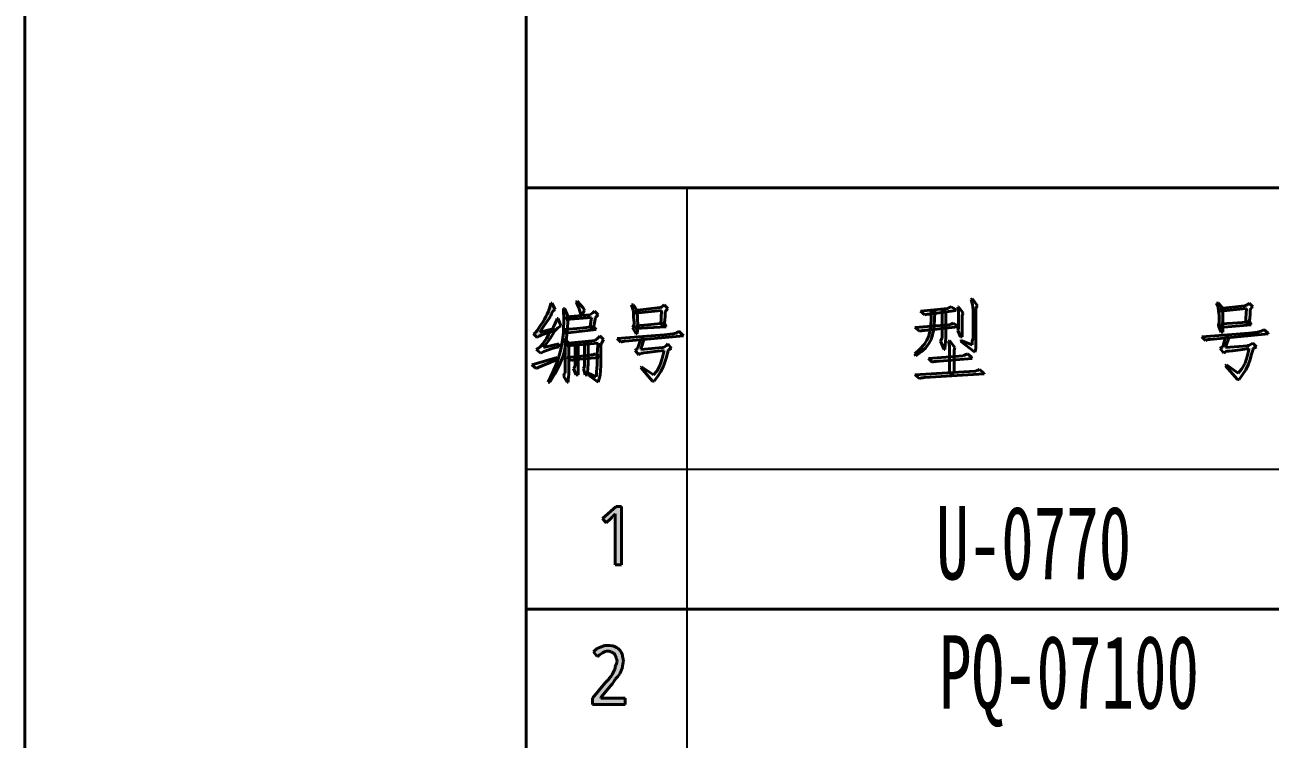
# Model space of a CAD drawing. Extents: x 457 to 4918, y -67 to 391.
# Drawn here: x 3449.9 to 3511.9, y -0.7 to 34.9 of the extents above; entities that cross this region are included whole.
import ezdxf

# ---------------------------------------------------------------- set-up
doc = ezdxf.new("R2010")
doc.units = 0
doc.header["$LTSCALE"] = 40
doc.header["$MEASUREMENT"] = 0
doc.layers.get('0').update_dxf_attribs({"linetype": 'CONTINUOUS'})
doc.layers.add('at_Entity', color=7, linetype='CONTINUOUS')
doc.layers.add('at_Solid', color=7, linetype='CONTINUOUS')
doc.styles.add('样式 1', font='', dxfattribs={"width": 0.65, "height": 3.5})
doc.styles.get('样式 1').set_extended_font_data('SimSun')

msp = doc.modelspace()

# ---------------------------------------------------------------- hatches: boundary and pattern name
at = {"layer": 'at_Solid'}
for points in [[(3476.3, 19.756), (3476.3, 19.666), (3475.969, 19.546), (3475.677, 19.436), (3475.534, 19.37), (3475.441, 19.304), (3475.261, 19.485), (3475.355, 19.562), (3475.453, 19.67), (3475.531, 19.787), (3475.622, 19.937), (3475.716, 20.073), (3475.809, 20.225), (3475.873, 20.348), (3475.939, 20.479), (3475.999, 20.615), (3476.053, 20.768), (3476.087, 20.891), (3476.119, 21.022), (3476.165, 21.022), (3476.345, 20.705), (3476.278, 20.662), (3476.207, 20.593), (3476.159, 20.507), (3476.119, 20.389), (3476.035, 20.262), (3475.905, 20.068), (3475.76, 19.85), (3475.577, 19.575)], [(3480.414, 19.485), (3480.368, 19.485), (3480.188, 19.801), (3480.221, 19.861), (3480.254, 19.916), (3480.271, 19.949), (3480.278, 19.982), (3480.277, 20.006), (3480.272, 20.076), (3480.259, 20.174), (3480.233, 20.299), (3480.233, 20.424), (3480.233, 20.54), (3480.233, 20.595), (3480.233, 20.615), (3480.225, 20.658), (3480.204, 20.728), (3480.175, 20.814), (3480.142, 20.931), (3480.233, 20.931), (3480.414, 20.66), (3480.439, 20.28), (3480.451, 19.906), (3480.44, 19.676)], [(3509.569, 19.575), (3509.478, 19.575), (3509.343, 19.892), (3509.35, 19.952), (3509.366, 20.007), (3509.381, 20.04), (3509.388, 20.073), (3509.388, 20.097), (3509.388, 20.166), (3509.388, 20.265), (3509.388, 20.389), (3509.362, 20.515), (3509.345, 20.631), (3509.343, 20.685), (3509.343, 20.705), (3509.341, 20.749), (3509.331, 20.818), (3509.304, 20.904), (3509.252, 21.022), (3509.343, 21.022), (3509.569, 20.751), (3509.569, 20.37), (3509.569, 19.997), (3509.569, 19.766)], [(3495.918, 19.937), (3495.978, 19.945), (3496.038, 19.966), (3496.085, 19.995), (3496.144, 20.027), (3496.37, 19.892), (3496.37, 19.847), (3494.742, 19.666), (3494.7, 19.665), (3494.635, 19.66), (3494.563, 19.647), (3494.471, 19.621), (3494.245, 19.801)], [(3479.645, 8.004), (3479.329, 8.004), (3479.329, 9.812), (3479.329, 9.853), (3479.329, 9.907), (3479.329, 9.953), (3479.329, 9.993), (3479.329, 10.053), (3479.329, 10.108), (3479.329, 10.141), (3479.329, 10.173), (3479.329, 10.234), (3479.329, 10.294), (3479.329, 10.341), (3479.329, 10.399), (3479.329, 10.433), (3479.329, 10.472), (3479.329, 10.502), (3479.329, 10.535), (3479.322, 10.528), (3479.305, 10.512), (3479.29, 10.497), (3479.283, 10.49), (3479.276, 10.464), (3479.26, 10.447), (3479.245, 10.445), (3479.238, 10.445), (3479.231, 10.419), (3479.215, 10.402), (3479.2, 10.4), (3479.193, 10.399), (3479.185, 10.373), (3479.164, 10.351), (3479.135, 10.335), (3479.103, 10.309), (3478.877, 10.083), (3478.696, 10.309), (3479.374, 10.897), (3479.645, 10.897)], [(3479.826, 1.043), (3478.199, 1.043), (3478.199, 1.359), (3478.831, 2.128), (3478.899, 2.195), (3478.97, 2.272), (3479.018, 2.333), (3479.057, 2.399), (3479.118, 2.467), (3479.172, 2.543), (3479.205, 2.604), (3479.238, 2.67), (3479.271, 2.738), (3479.305, 2.814), (3479.322, 2.876), (3479.329, 2.941), (3479.362, 3.009), (3479.395, 3.085), (3479.412, 3.147), (3479.419, 3.212), (3479.412, 3.272), (3479.396, 3.327), (3479.381, 3.36), (3479.374, 3.393), (3479.347, 3.453), (3479.325, 3.508), (3479.31, 3.541), (3479.283, 3.574), (3479.25, 3.601), (3479.211, 3.623), (3479.181, 3.638), (3479.148, 3.664), (3479.113, 3.672), (3479.07, 3.688), (3479.026, 3.703), (3478.967, 3.71), (3478.899, 3.702), (3478.823, 3.68), (3478.761, 3.652), (3478.696, 3.619), (3478.628, 3.578), (3478.552, 3.524), (3478.49, 3.478), (3478.425, 3.438), (3478.244, 3.664), (3478.278, 3.698), (3478.316, 3.736), (3478.347, 3.767), (3478.379, 3.8), (3478.439, 3.833), (3478.494, 3.866), (3478.527, 3.884), (3478.56, 3.89), (3478.621, 3.917), (3478.681, 3.939), (3478.727, 3.955), (3478.786, 3.981), (3478.827, 3.981), (3478.882, 3.981), (3478.928, 3.981), (3478.967, 3.981), (3479.061, 3.98), (3479.154, 3.975), (3479.218, 3.962), (3479.283, 3.936), (3479.351, 3.902), (3479.422, 3.864), (3479.47, 3.833), (3479.51, 3.8), (3479.57, 3.732), (3479.624, 3.656), (3479.657, 3.594), (3479.69, 3.529), (3479.697, 3.46), (3479.714, 3.379), (3479.729, 3.304), (3479.736, 3.212), (3479.728, 3.138), (3479.712, 3.045), (3479.697, 2.968), (3479.69, 2.896), (3479.656, 2.821), (3479.618, 2.728), (3479.587, 2.652), (3479.555, 2.58), (3479.513, 2.512), (3479.453, 2.436), (3479.394, 2.374), (3479.329, 2.308), (3479.287, 2.234), (3479.227, 2.141), (3479.168, 2.064), (3479.103, 1.992), (3478.605, 1.404), (3478.605, 1.359), (3479.826, 1.359)]]:
    msp.add_hatch(color=0, dxfattribs=at).paths.add_polyline_path(points)

# ---------------------------------------------------------------- linework, layer by layer
at = {"layer": 'at_Entity', "color": 7, "lineweight": 40}
for p, q in [((3449.948, 229.763), (3449.948, -67.166)), ((3474.899, 224.791), (3474.899, -62.194))]:
    msp.add_line(p, q, dxfattribs=at)
at = {"layer": 'at_Entity', "color": 0, "lineweight": 40}
for p, q in [((3654.937, 26.762), (3474.899, 26.762)), ((3477.385, 21.067), (3477.43, 21.112)), ((3477.43, 21.112), (3477.601, 20.934)), ((3497.048, 21.203), (3497.093, 21.248)), ((3497.08, 21.072), (3497.048, 21.203)), ((3497.109, 20.951), (3497.08, 21.072)), ((3497.093, 21.248), (3497.364, 20.886)), ((3475.873, 20.348), (3475.939, 20.479)), ((3475.939, 20.479), (3475.999, 20.615)), ((3475.999, 20.615), (3476.053, 20.768)), ((3476.053, 20.768), (3476.087, 20.891)), ((3476.087, 20.891), (3476.119, 21.022)), ((3476.119, 21.022), (3476.165, 21.022)), ((3476.159, 20.507), (3476.119, 20.389)), ((3476.207, 20.593), (3476.159, 20.507)), ((3476.165, 21.022), (3476.345, 20.705)), ((3476.278, 20.662), (3476.207, 20.593)), ((3476.345, 20.705), (3476.278, 20.662)), ((3476.759, 20.547), (3476.752, 20.751)), ((3476.752, 20.751), (3476.797, 20.751)), ((3476.772, 20.343), (3476.759, 20.547)), ((3476.797, 20.751), (3476.978, 20.344)), ((3477.451, 20.929), (3477.385, 21.067)), ((3477.51, 20.791), (3477.451, 20.929)), ((3477.569, 20.622), (3477.51, 20.791)), ((3477.611, 20.479), (3477.569, 20.622)), ((3477.601, 20.934), (3477.734, 20.779)), ((3477.701, 20.479), (3477.611, 20.479)), ((3477.734, 20.545), (3477.701, 20.479)), ((3477.734, 20.779), (3477.778, 20.707)), ((3477.763, 20.602), (3477.734, 20.545)), ((3477.784, 20.645), (3477.763, 20.602)), ((3477.778, 20.707), (3477.792, 20.66)), ((3477.792, 20.66), (3477.784, 20.645)), ((3478.063, 20.434), (3478.105, 20.469)), ((3478.105, 20.469), (3478.164, 20.512)), ((3478.164, 20.512), (3478.224, 20.556)), ((3478.224, 20.556), (3478.289, 20.615)), ((3478.289, 20.615), (3478.47, 20.434)), ((3480.175, 20.814), (3480.142, 20.931)), ((3480.142, 20.931), (3480.233, 20.931)), ((3480.204, 20.728), (3480.175, 20.814)), ((3480.225, 20.658), (3480.204, 20.728)), ((3480.233, 20.615), (3480.225, 20.658)), ((3480.233, 20.931), (3480.414, 20.66)), ((3480.233, 20.595), (3480.233, 20.615)), ((3480.233, 20.54), (3480.233, 20.595)), ((3480.233, 20.424), (3480.233, 20.54)), ((3480.323, 20.66), (3481.544, 20.796)), ((3481.634, 20.66), (3480.323, 20.525)), ((3480.323, 20.525), (3480.323, 20.66)), ((3480.414, 20.66), (3480.439, 20.28)), ((3481.544, 20.796), (3481.585, 20.804)), ((3481.585, 20.804), (3481.645, 20.831)), ((3481.589, 19.937), (3481.634, 20.66)), ((3481.645, 20.831), (3481.704, 20.873)), ((3481.704, 20.873), (3481.77, 20.931)), ((3481.77, 20.931), (3481.95, 20.751)), ((3481.814, 20.503), (3481.809, 20.364)), ((3481.815, 20.57), (3481.814, 20.503)), ((3481.822, 20.603), (3481.815, 20.57)), ((3481.841, 20.636), (3481.822, 20.603)), ((3481.891, 20.691), (3481.841, 20.636)), ((3481.95, 20.751), (3481.891, 20.691)), ((3494.516, 20.615), (3495.872, 20.751)), ((3494.742, 20.434), (3494.516, 20.615)), ((3494.808, 20.46), (3494.742, 20.434)), ((3494.867, 20.474), (3494.808, 20.46)), ((3494.927, 20.479), (3494.867, 20.474)), ((3494.968, 20.479), (3494.927, 20.479)), ((3496.279, 20.66), (3494.968, 20.479)), ((3495.052, 20.235), (3495.059, 20.615)), ((3495.059, 20.615), (3495.24, 20.615)), ((3495.24, 20.615), (3495.224, 20.167)), ((3495.601, 20.124), (3495.601, 20.66)), ((3495.601, 20.66), (3495.782, 20.66)), ((3495.782, 20.66), (3495.782, 19.304)), ((3495.872, 20.751), (3495.907, 20.777)), ((3495.907, 20.777), (3495.95, 20.799)), ((3495.95, 20.799), (3495.994, 20.815)), ((3495.994, 20.815), (3496.053, 20.841)), ((3496.053, 20.841), (3496.279, 20.705)), ((3496.279, 20.705), (3496.279, 20.66)), ((3496.396, 20.749), (3496.37, 20.841)), ((3496.37, 20.841), (3496.415, 20.841)), ((3496.409, 20.677), (3496.396, 20.749)), ((3496.414, 20.612), (3496.409, 20.677)), ((3496.415, 20.57), (3496.414, 20.612)), ((3496.415, 20.841), (3496.641, 20.525)), ((3496.415, 20.504), (3496.415, 20.57)), ((3496.415, 20.436), (3496.415, 20.504)), ((3496.617, 20.453), (3496.602, 20.422)), ((3496.634, 20.491), (3496.617, 20.453)), ((3496.641, 20.525), (3496.634, 20.491)), ((3497.13, 20.815), (3497.109, 20.951)), ((3497.138, 20.705), (3497.13, 20.815)), ((3497.138, 19.259), (3497.138, 20.705)), ((3497.28, 20.745), (3497.274, 20.705)), ((3497.274, 20.705), (3497.274, 20.571)), ((3497.274, 20.571), (3497.274, 20.225)), ((3497.298, 20.791), (3497.28, 20.745)), ((3497.331, 20.845), (3497.298, 20.791)), ((3497.364, 20.886), (3497.331, 20.845)), ((3509.304, 20.904), (3509.252, 21.022)), ((3509.252, 21.022), (3509.343, 21.022)), ((3509.331, 20.818), (3509.304, 20.904)), ((3509.341, 20.749), (3509.331, 20.818)), ((3509.343, 20.705), (3509.341, 20.749)), ((3509.343, 21.022), (3509.569, 20.751)), ((3509.343, 20.685), (3509.343, 20.705)), ((3509.345, 20.631), (3509.343, 20.685)), ((3509.362, 20.515), (3509.345, 20.631)), ((3509.388, 20.389), (3509.362, 20.515)), ((3509.433, 20.751), (3510.653, 20.886)), ((3510.744, 20.751), (3509.433, 20.615)), ((3509.433, 20.615), (3509.433, 20.751)), ((3509.569, 20.751), (3509.569, 20.37)), ((3510.653, 20.886), (3510.695, 20.895)), ((3510.695, 20.895), (3510.755, 20.921)), ((3510.699, 20.027), (3510.744, 20.751)), ((3510.755, 20.921), (3510.814, 20.963)), ((3510.814, 20.963), (3510.879, 21.022)), ((3510.879, 21.022), (3511.06, 20.841)), ((3510.919, 20.454), (3510.905, 20.269)), ((3510.924, 20.593), (3510.919, 20.454)), ((3510.925, 20.66), (3510.924, 20.593)), ((3510.931, 20.693), (3510.925, 20.66)), ((3510.951, 20.726), (3510.931, 20.693)), ((3511.001, 20.781), (3510.951, 20.726)), ((3511.06, 20.841), (3511.001, 20.781)), ((3475.531, 19.787), (3475.622, 19.937)), ((3475.76, 19.85), (3475.577, 19.575)), ((3475.622, 19.937), (3475.716, 20.073)), ((3475.716, 20.073), (3475.809, 20.225)), ((3475.905, 20.068), (3475.76, 19.85)), ((3475.809, 20.225), (3475.873, 20.348)), ((3476.035, 20.262), (3475.905, 20.068)), ((3476.119, 20.389), (3476.035, 20.262)), ((3476.165, 19.711), (3476.258, 19.847)), ((3476.258, 19.847), (3476.346, 19.999)), ((3476.346, 19.999), (3476.396, 20.122)), ((3476.396, 20.122), (3476.436, 20.253)), ((3476.436, 20.253), (3476.481, 20.253)), ((3476.548, 19.849), (3476.467, 19.785)), ((3476.481, 20.253), (3476.617, 19.892)), ((3476.617, 19.892), (3476.548, 19.849)), ((3476.752, 19.801), (3476.771, 20.064)), ((3476.771, 20.064), (3476.772, 20.343)), ((3476.888, 20.344), (3478.063, 20.434)), ((3476.888, 20.208), (3476.888, 20.344)), ((3478.153, 20.299), (3476.888, 20.208)), ((3476.978, 20.344), (3476.944, 19.808)), ((3477.902, 19.801), (3478.124, 19.833)), ((3478.063, 19.756), (3478.153, 20.299)), ((3478.124, 19.833), (3478.244, 19.847)), ((3478.277, 19.965), (3478.244, 19.756)), ((3478.244, 19.847), (3478.379, 19.711)), ((3478.305, 20.122), (3478.277, 19.965)), ((3478.326, 20.239), (3478.305, 20.122)), ((3478.334, 20.299), (3478.326, 20.239)), ((3478.341, 20.305), (3478.334, 20.299)), ((3478.361, 20.325), (3478.341, 20.305)), ((3478.411, 20.375), (3478.361, 20.325)), ((3478.47, 20.434), (3478.411, 20.375)), ((3480.188, 19.801), (3480.221, 19.861)), ((3480.221, 19.861), (3480.254, 19.916)), ((3480.233, 20.299), (3480.233, 20.424)), ((3480.259, 20.174), (3480.233, 20.299)), ((3480.254, 19.916), (3480.271, 19.949)), ((3480.272, 20.076), (3480.259, 20.174)), ((3480.271, 19.949), (3480.278, 19.982)), ((3480.277, 20.006), (3480.272, 20.076)), ((3480.278, 19.982), (3480.277, 20.006)), ((3480.323, 19.756), (3480.368, 19.892)), ((3481.86, 19.847), (3480.323, 19.756)), ((3480.368, 19.892), (3480.937, 19.945)), ((3480.439, 20.28), (3480.451, 19.906)), ((3480.451, 19.906), (3480.44, 19.676)), ((3480.937, 19.945), (3481.428, 19.983)), ((3481.428, 19.983), (3481.65, 20.001)), ((3481.77, 19.937), (3481.589, 19.937)), ((3481.65, 20.001), (3481.77, 20.027)), ((3481.796, 20.179), (3481.77, 19.937)), ((3481.77, 20.027), (3481.86, 19.847)), ((3481.809, 20.364), (3481.796, 20.179)), ((3494.245, 19.801), (3495.918, 19.937)), ((3496.37, 19.847), (3494.742, 19.666)), ((3494.983, 19.585), (3495.032, 19.91)), ((3495.032, 19.91), (3495.052, 20.235)), ((3495.224, 20.167), (3495.181, 19.723)), ((3495.601, 19.73), (3495.601, 20.124)), ((3495.918, 19.937), (3495.978, 19.945)), ((3495.978, 19.945), (3496.038, 19.966)), ((3496.038, 19.966), (3496.085, 19.995)), ((3496.085, 19.995), (3496.144, 20.027)), ((3496.144, 20.027), (3496.37, 19.892)), ((3496.37, 19.892), (3496.37, 19.847)), ((3496.415, 20.309), (3496.415, 20.436)), ((3496.415, 20.163), (3496.415, 20.309)), ((3496.415, 20.045), (3496.415, 20.163)), ((3496.415, 19.959), (3496.415, 20.045)), ((3496.415, 19.89), (3496.415, 19.959)), ((3496.415, 19.847), (3496.415, 19.89)), ((3496.415, 19.814), (3496.415, 19.847)), ((3496.602, 20.422), (3496.596, 20.389)), ((3496.596, 20.389), (3496.596, 20.322)), ((3496.596, 20.322), (3496.596, 20.183)), ((3496.596, 20.183), (3496.596, 19.998)), ((3496.596, 19.998), (3496.596, 19.756)), ((3497.274, 20.225), (3497.274, 19.719)), ((3509.343, 19.892), (3509.35, 19.952)), ((3509.478, 19.575), (3509.343, 19.892)), ((3509.35, 19.952), (3509.366, 20.007)), ((3509.366, 20.007), (3509.381, 20.04)), ((3509.381, 20.04), (3509.388, 20.073)), ((3509.388, 20.265), (3509.388, 20.389)), ((3509.388, 20.166), (3509.388, 20.265)), ((3509.388, 20.097), (3509.388, 20.166)), ((3509.388, 20.073), (3509.388, 20.097)), ((3509.433, 19.801), (3509.478, 19.982)), ((3510.97, 19.937), (3509.433, 19.801)), ((3509.478, 19.982), (3510.047, 20.016)), ((3509.569, 20.37), (3509.569, 19.997)), ((3509.569, 19.997), (3509.569, 19.766)), ((3510.047, 20.016), (3510.538, 20.054)), ((3510.538, 20.054), (3510.76, 20.085)), ((3510.879, 20.027), (3510.699, 20.027)), ((3510.76, 20.085), (3510.879, 20.118)), ((3510.905, 20.269), (3510.879, 20.027)), ((3510.879, 20.118), (3510.97, 19.937)), ((3475.261, 19.485), (3475.355, 19.562)), ((3475.441, 19.304), (3475.261, 19.485)), ((3475.355, 19.562), (3475.453, 19.67)), ((3475.534, 19.37), (3475.441, 19.304)), ((3475.453, 19.67), (3475.531, 19.787)), ((3475.677, 19.436), (3475.534, 19.37)), ((3475.577, 19.575), (3476.3, 19.756)), ((3475.969, 19.546), (3475.677, 19.436)), ((3475.803, 19.123), (3475.904, 19.266)), ((3475.904, 19.266), (3476.013, 19.435)), ((3476.086, 19.263), (3475.941, 19.056)), ((3476.3, 19.666), (3475.969, 19.546)), ((3476.013, 19.435), (3476.092, 19.573)), ((3476.215, 19.468), (3476.086, 19.263)), ((3476.092, 19.573), (3476.165, 19.711)), ((3476.3, 19.621), (3476.215, 19.468)), ((3476.3, 19.756), (3476.3, 19.666)), ((3476.392, 19.712), (3476.3, 19.621)), ((3476.467, 19.785), (3476.392, 19.712)), ((3476.676, 18.988), (3476.726, 19.293)), ((3476.726, 19.293), (3476.745, 19.539)), ((3476.745, 19.539), (3476.752, 19.801)), ((3476.797, 19.169), (3476.797, 19.259)), ((3476.797, 19.259), (3477.023, 19.033)), ((3476.843, 19.711), (3477.411, 19.751)), ((3478.379, 19.711), (3476.843, 19.53)), ((3476.843, 19.53), (3476.843, 19.711)), ((3476.9, 19.282), (3476.856, 18.942)), ((3476.944, 19.808), (3476.9, 19.282)), ((3477.411, 19.751), (3477.902, 19.801)), ((3478.244, 19.756), (3478.063, 19.756)), ((3478.376, 19.204), (3478.436, 19.252)), ((3478.436, 19.252), (3478.495, 19.31)), ((3478.495, 19.31), (3478.56, 19.395)), ((3478.56, 19.395), (3478.741, 19.214)), ((3478.741, 19.214), (3478.708, 19.147)), ((3479.419, 19.259), (3480.692, 19.352)), ((3479.6, 19.078), (3479.419, 19.259)), ((3482.719, 19.395), (3479.826, 19.123)), ((3480.368, 19.485), (3480.188, 19.801)), ((3480.414, 19.485), (3480.368, 19.485)), ((3480.44, 19.676), (3480.414, 19.485)), ((3480.536, 19.05), (3480.594, 19.259)), ((3480.594, 19.259), (3480.775, 19.259)), ((3480.775, 19.259), (3480.594, 18.717)), ((3480.692, 19.352), (3481.759, 19.44)), ((3481.759, 19.44), (3482.189, 19.491)), ((3482.189, 19.491), (3482.357, 19.53)), ((3482.357, 19.53), (3482.366, 19.532)), ((3482.366, 19.532), (3482.392, 19.542)), ((3482.392, 19.542), (3482.434, 19.569)), ((3482.434, 19.569), (3482.493, 19.621)), ((3482.493, 19.621), (3482.674, 19.44)), ((3482.674, 19.44), (3482.719, 19.395)), ((3494.471, 19.621), (3494.245, 19.801)), ((3494.563, 19.647), (3494.471, 19.621)), ((3494.635, 19.66), (3494.563, 19.647)), ((3494.7, 19.665), (3494.635, 19.66)), ((3494.742, 19.666), (3494.7, 19.665)), ((3494.837, 19.172), (3494.923, 19.349)), ((3494.923, 19.349), (3494.983, 19.585)), ((3495.059, 19.214), (3494.939, 19.01)), ((3495.124, 19.444), (3495.059, 19.214)), ((3495.181, 19.723), (3495.124, 19.444)), ((3495.544, 19.19), (3495.577, 19.262)), ((3495.577, 19.262), (3495.595, 19.31)), ((3495.595, 19.31), (3495.601, 19.349)), ((3495.601, 19.459), (3495.601, 19.73)), ((3495.601, 19.349), (3495.601, 19.459)), ((3495.782, 19.304), (3495.737, 18.717)), ((3496.37, 19.666), (3496.396, 19.726)), ((3496.505, 19.349), (3496.37, 19.666)), ((3496.396, 19.726), (3496.413, 19.781)), ((3496.413, 19.781), (3496.415, 19.814)), ((3496.596, 19.349), (3496.505, 19.349)), ((3496.596, 19.756), (3496.596, 19.349)), ((3497.112, 19.187), (3497.138, 19.259)), ((3497.274, 19.719), (3497.274, 19.033)), ((3508.529, 19.349), (3509.802, 19.443)), ((3508.71, 19.169), (3508.529, 19.349)), ((3508.894, 19.213), (3508.834, 19.208)), ((3508.936, 19.214), (3508.894, 19.213)), ((3511.829, 19.485), (3508.936, 19.214)), ((3509.569, 19.575), (3509.478, 19.575)), ((3509.569, 19.766), (3509.569, 19.575)), ((3509.645, 19.14), (3509.704, 19.349)), ((3509.704, 19.349), (3509.885, 19.349)), ((3509.885, 19.349), (3509.704, 18.807)), ((3509.802, 19.443), (3510.869, 19.531)), ((3510.869, 19.531), (3511.299, 19.581)), ((3511.299, 19.581), (3511.467, 19.621)), ((3511.467, 19.621), (3511.476, 19.622)), ((3511.476, 19.622), (3511.502, 19.632)), ((3511.502, 19.632), (3511.544, 19.659)), ((3511.544, 19.659), (3511.603, 19.711)), ((3511.603, 19.711), (3511.829, 19.53)), ((3511.829, 19.53), (3511.829, 19.485)), ((3475.396, 18.717), (3475.498, 18.767)), ((3475.622, 18.536), (3475.396, 18.717)), ((3475.498, 18.767), (3475.612, 18.859)), ((3475.612, 18.859), (3475.705, 18.973)), ((3475.774, 18.608), (3475.622, 18.536)), ((3475.705, 18.973), (3475.803, 19.123)), ((3475.941, 19.056), (3475.758, 18.807)), ((3475.758, 18.807), (3476.526, 18.988)), ((3475.953, 18.685), (3475.774, 18.608)), ((3476.239, 18.777), (3475.953, 18.685)), ((3476.526, 18.852), (3476.239, 18.777)), ((3476.526, 18.988), (3476.526, 18.852)), ((3476.537, 18.408), (3476.617, 18.717)), ((3476.617, 18.717), (3476.676, 18.988)), ((3476.797, 18.626), (3476.697, 18.297)), ((3476.804, 19.129), (3476.797, 19.169)), ((3476.856, 18.942), (3476.797, 18.626)), ((3476.819, 19.081), (3476.804, 19.129)), ((3476.836, 19.01), (3476.819, 19.081)), ((3476.843, 18.943), (3476.836, 19.01)), ((3476.843, 18.831), (3476.843, 18.943)), ((3476.843, 18.694), (3476.843, 18.831)), ((3476.843, 18.447), (3476.843, 18.694)), ((3478.47, 19.033), (3476.933, 18.897)), ((3476.933, 18.897), (3476.978, 19.033)), ((3476.978, 19.033), (3478.334, 19.169)), ((3477.023, 19.033), (3477.023, 17.587)), ((3477.34, 18.544), (3477.34, 18.988)), ((3477.34, 18.988), (3477.475, 18.988)), ((3477.475, 18.988), (3477.475, 17.903)), ((3477.792, 18.582), (3477.792, 19.078)), ((3477.792, 19.078), (3477.973, 19.078)), ((3477.973, 19.078), (3477.973, 17.948)), ((3478.334, 19.169), (3478.376, 19.204)), ((3478.43, 18.47), (3478.444, 18.725)), ((3478.444, 18.725), (3478.47, 19.033)), ((3478.606, 18.815), (3478.605, 18.671)), ((3478.605, 18.671), (3478.605, 18.52)), ((3478.608, 18.915), (3478.606, 18.815)), ((3478.625, 18.989), (3478.608, 18.915)), ((3478.651, 19.033), (3478.625, 18.989)), ((3478.657, 19.046), (3478.651, 19.033)), ((3478.675, 19.081), (3478.657, 19.046)), ((3478.708, 19.147), (3478.675, 19.081)), ((3479.665, 19.104), (3479.6, 19.078)), ((3479.725, 19.118), (3479.665, 19.104)), ((3479.784, 19.123), (3479.725, 19.118)), ((3479.826, 19.123), (3479.784, 19.123)), ((3480.323, 18.671), (3480.356, 18.698)), ((3480.504, 18.445), (3480.323, 18.671)), ((3480.356, 18.698), (3480.389, 18.72)), ((3480.389, 18.72), (3480.407, 18.736)), ((3480.407, 18.736), (3480.414, 18.762)), ((3480.414, 18.762), (3480.448, 18.795)), ((3480.448, 18.795), (3480.491, 18.896)), ((3480.491, 18.896), (3480.536, 19.05)), ((3480.594, 18.717), (3481.679, 18.807)), ((3481.301, 18.612), (3480.914, 18.562)), ((3481.77, 18.671), (3481.301, 18.612)), ((3481.671, 18.272), (3481.77, 18.671)), ((3481.679, 18.807), (3481.722, 18.816)), ((3481.722, 18.816), (3481.786, 18.848)), ((3481.786, 18.848), (3481.859, 18.903)), ((3481.859, 18.903), (3481.95, 18.988)), ((3481.95, 18.626), (3481.942, 18.574)), ((3481.95, 18.988), (3482.131, 18.762)), ((3481.957, 18.659), (3481.95, 18.626)), ((3481.979, 18.69), (3481.957, 18.659)), ((3482.046, 18.728), (3481.979, 18.69)), ((3482.131, 18.762), (3482.046, 18.728)), ((3494.245, 18.491), (3494.491, 18.726)), ((3494.558, 18.597), (3494.29, 18.4)), ((3494.491, 18.726), (3494.717, 18.983)), ((3494.761, 18.782), (3494.558, 18.597)), ((3494.717, 18.983), (3494.837, 19.172)), ((3494.939, 19.01), (3494.761, 18.782)), ((3495.511, 19.123), (3495.544, 19.19)), ((3495.692, 18.717), (3495.511, 19.123)), ((3495.737, 18.717), (3495.692, 18.717)), ((3495.918, 19.123), (3495.963, 19.169)), ((3495.944, 18.973), (3495.918, 19.123)), ((3495.957, 18.856), (3495.944, 18.973)), ((3495.962, 18.748), (3495.957, 18.856)), ((3495.963, 18.671), (3495.962, 18.748)), ((3495.963, 19.169), (3496.234, 18.807)), ((3495.963, 17.541), (3495.963, 18.671)), ((3496.191, 18.669), (3496.189, 18.62)), ((3496.189, 18.62), (3496.189, 18.581)), ((3496.208, 18.74), (3496.191, 18.669)), ((3496.234, 18.807), (3496.208, 18.74)), ((3496.505, 19.123), (3496.551, 19.169)), ((3497.229, 18.581), (3496.505, 19.123)), ((3496.551, 19.169), (3497.093, 18.943)), ((3497.093, 18.943), (3497.094, 19.017)), ((3497.094, 19.017), (3497.099, 19.11)), ((3497.099, 19.11), (3497.112, 19.187)), ((3497.255, 18.679), (3497.229, 18.581)), ((3497.268, 18.774), (3497.255, 18.679)), ((3497.273, 18.905), (3497.268, 18.774)), ((3497.274, 19.033), (3497.273, 18.905)), ((3508.775, 19.195), (3508.71, 19.169)), ((3508.834, 19.208), (3508.775, 19.195)), ((3509.433, 18.762), (3509.467, 18.789)), ((3509.614, 18.536), (3509.433, 18.762)), ((3509.467, 18.789), (3509.505, 18.81)), ((3509.505, 18.81), (3509.536, 18.826)), ((3509.536, 18.826), (3509.569, 18.852)), ((3509.569, 18.852), (3509.577, 18.885)), ((3509.577, 18.885), (3509.604, 18.986)), ((3509.604, 18.986), (3509.645, 19.14)), ((3509.717, 18.615), (3509.673, 18.588)), ((3509.704, 18.807), (3510.789, 18.897)), ((3509.76, 18.625), (3509.717, 18.615)), ((3509.795, 18.626), (3509.76, 18.625)), ((3509.875, 18.633), (3509.795, 18.626)), ((3510.044, 18.653), (3509.875, 18.633)), ((3510.43, 18.702), (3510.044, 18.653)), ((3510.879, 18.762), (3510.43, 18.702)), ((3510.781, 18.363), (3510.879, 18.762)), ((3510.789, 18.897), (3510.831, 18.906)), ((3510.831, 18.906), (3510.896, 18.932)), ((3510.896, 18.932), (3510.969, 18.974)), ((3510.969, 18.974), (3511.06, 19.033)), ((3511.052, 18.683), (3511.025, 18.582)), ((3511.06, 18.717), (3511.052, 18.683)), ((3511.06, 19.033), (3511.241, 18.852)), ((3511.074, 18.749), (3511.06, 18.717)), ((3511.108, 18.78), (3511.074, 18.749)), ((3511.175, 18.818), (3511.108, 18.78)), ((3511.241, 18.852), (3511.175, 18.818)), ((3475.17, 17.948), (3476.436, 18.31)), ((3476.083, 18.066), (3475.719, 17.923)), ((3476.481, 18.219), (3476.083, 18.066)), ((3476.222, 17.591), (3476.432, 18.084)), ((3476.432, 18.084), (3476.537, 18.408)), ((3476.436, 18.31), (3476.481, 18.219)), ((3476.697, 18.297), (3476.525, 17.884)), ((3476.843, 18.174), (3476.843, 18.447)), ((3476.843, 17.932), (3476.843, 18.174)), ((3476.933, 18.31), (3477.461, 18.369)), ((3477.159, 18.174), (3476.933, 18.31)), ((3477.218, 18.181), (3477.159, 18.174)), ((3477.264, 18.196), (3477.218, 18.181)), ((3477.324, 18.212), (3477.264, 18.196)), ((3477.385, 18.219), (3477.324, 18.212)), ((3477.34, 18.22), (3477.34, 18.544)), ((3477.34, 17.996), (3477.34, 18.22)), ((3477.34, 17.903), (3477.34, 17.996)), ((3478.515, 18.31), (3477.385, 18.219)), ((3477.461, 18.369), (3477.897, 18.419)), ((3477.792, 18.231), (3477.792, 18.582)), ((3477.792, 17.998), (3477.792, 18.231)), ((3477.792, 17.903), (3477.792, 17.998)), ((3477.897, 18.419), (3478.073, 18.439)), ((3478.073, 18.439), (3478.153, 18.445)), ((3478.153, 18.445), (3478.169, 18.446)), ((3478.169, 18.446), (3478.212, 18.451)), ((3478.212, 18.451), (3478.269, 18.465)), ((3478.269, 18.465), (3478.334, 18.491)), ((3478.334, 18.491), (3478.515, 18.4)), ((3478.425, 18.188), (3478.43, 18.47)), ((3478.425, 17.948), (3478.425, 18.188)), ((3478.515, 18.4), (3478.515, 18.31)), ((3478.605, 18.52), (3478.605, 18.319)), ((3478.605, 18.319), (3478.605, 18.126)), ((3478.605, 18.126), (3478.605, 17.903)), ((3480.563, 18.497), (3480.504, 18.445)), ((3480.607, 18.524), (3480.563, 18.497)), ((3480.65, 18.534), (3480.607, 18.524)), ((3480.685, 18.536), (3480.65, 18.534)), ((3480.758, 18.543), (3480.685, 18.536)), ((3480.914, 18.562), (3480.758, 18.543)), ((3481.572, 17.951), (3481.671, 18.272)), ((3481.815, 18.129), (3481.73, 17.891)), ((3481.874, 18.331), (3481.815, 18.129)), ((3481.915, 18.473), (3481.874, 18.331)), ((3481.942, 18.574), (3481.915, 18.473)), ((3494.29, 18.4), (3494.245, 18.491)), ((3494.923, 18.265), (3496.641, 18.4)), ((3495.104, 18.084), (3494.923, 18.265)), ((3495.202, 18.11), (3495.104, 18.084)), ((3495.292, 18.123), (3495.202, 18.11)), ((3495.39, 18.128), (3495.292, 18.123)), ((3495.466, 18.129), (3495.39, 18.128)), ((3497.093, 18.265), (3495.466, 18.129)), ((3496.189, 18.581), (3496.189, 18.488)), ((3496.189, 18.488), (3496.189, 18.27)), ((3496.189, 18.27), (3496.189, 17.96)), ((3496.641, 18.4), (3496.657, 18.408)), ((3496.657, 18.408), (3496.705, 18.429)), ((3496.705, 18.429), (3496.775, 18.458)), ((3496.775, 18.458), (3496.867, 18.491)), ((3496.867, 18.491), (3497.048, 18.355)), ((3497.048, 18.355), (3497.093, 18.265)), ((3509.673, 18.588), (3509.614, 18.536)), ((3510.517, 17.745), (3510.682, 18.041)), ((3510.682, 18.041), (3510.781, 18.363)), ((3510.84, 17.981), (3510.711, 17.709)), ((3510.925, 18.219), (3510.84, 17.981)), ((3510.983, 18.428), (3510.925, 18.219)), ((3511.025, 18.582), (3510.983, 18.428)), ((3475.396, 17.767), (3475.17, 17.948)), ((3475.528, 17.84), (3475.396, 17.767)), ((3475.719, 17.923), (3475.528, 17.84)), ((3475.984, 17.089), (3476.222, 17.591)), ((3476.323, 17.509), (3476.074, 17.089)), ((3476.525, 17.884), (3476.323, 17.509)), ((3476.752, 17.406), (3476.779, 17.465)), ((3476.933, 17.089), (3476.752, 17.406)), ((3476.779, 17.465), (3476.801, 17.515)), ((3476.801, 17.515), (3476.817, 17.535)), ((3476.817, 17.535), (3476.843, 17.541)), ((3476.843, 17.747), (3476.843, 17.932)), ((3476.843, 17.608), (3476.843, 17.747)), ((3476.843, 17.541), (3476.843, 17.608)), ((3477, 17.359), (3476.985, 17.24)), ((3477.016, 17.483), (3477, 17.359)), ((3477.023, 17.587), (3477.016, 17.483)), ((3477.249, 17.767), (3477.276, 17.801)), ((3477.385, 17.451), (3477.249, 17.767)), ((3477.276, 17.801), (3477.298, 17.839)), ((3477.298, 17.839), (3477.314, 17.87)), ((3477.314, 17.87), (3477.34, 17.903)), ((3477.475, 17.451), (3477.385, 17.451)), ((3477.475, 17.903), (3477.475, 17.826)), ((3477.475, 17.826), (3477.475, 17.718)), ((3477.475, 17.718), (3477.475, 17.601)), ((3477.475, 17.601), (3477.475, 17.451)), ((3477.747, 17.767), (3477.773, 17.801)), ((3477.837, 17.451), (3477.747, 17.767)), ((3477.773, 17.801), (3477.789, 17.839)), ((3477.789, 17.839), (3477.792, 17.87)), ((3477.792, 17.87), (3477.792, 17.903)), ((3477.927, 17.451), (3477.837, 17.451)), ((3477.953, 17.608), (3477.927, 17.451)), ((3477.967, 17.74), (3477.953, 17.608)), ((3477.972, 17.864), (3477.967, 17.74)), ((3477.973, 17.948), (3477.972, 17.864)), ((3477.973, 17.451), (3477.973, 17.541)), ((3477.973, 17.541), (3478.379, 17.361)), ((3478.47, 17.089), (3477.973, 17.451)), ((3478.379, 17.361), (3478.387, 17.471)), ((3478.387, 17.471), (3478.403, 17.617)), ((3478.403, 17.617), (3478.418, 17.765)), ((3478.418, 17.765), (3478.425, 17.948)), ((3478.571, 17.434), (3478.529, 17.26)), ((3478.597, 17.674), (3478.571, 17.434)), ((3478.605, 17.903), (3478.597, 17.674)), ((3480.594, 17.813), (3480.64, 17.858)), ((3481.182, 17.135), (3480.594, 17.813)), ((3480.64, 17.858), (3481.227, 17.451)), ((3481.227, 17.451), (3481.407, 17.654)), ((3481.455, 17.39), (3481.272, 17.135)), ((3481.407, 17.654), (3481.572, 17.951)), ((3481.601, 17.619), (3481.455, 17.39)), ((3481.73, 17.891), (3481.601, 17.619)), ((3494.245, 17.451), (3497.229, 17.632)), ((3494.471, 17.27), (3494.245, 17.451)), ((3497.681, 17.496), (3494.742, 17.315)), ((3496.189, 17.541), (3495.963, 17.541)), ((3496.189, 17.96), (3496.189, 17.541)), ((3497.229, 17.632), (3497.27, 17.64)), ((3497.27, 17.64), (3497.33, 17.661)), ((3497.33, 17.661), (3497.389, 17.689)), ((3497.389, 17.689), (3497.455, 17.722)), ((3497.455, 17.722), (3497.681, 17.541)), ((3497.681, 17.541), (3497.681, 17.496)), ((3509.704, 17.903), (3509.749, 17.948)), ((3510.292, 17.225), (3509.704, 17.903)), ((3509.749, 17.948), (3510.337, 17.541)), ((3510.337, 17.541), (3510.517, 17.745)), ((3510.565, 17.48), (3510.382, 17.225)), ((3510.711, 17.709), (3510.565, 17.48)), ((3476.074, 17.089), (3475.984, 17.089)), ((3476.978, 17.089), (3476.933, 17.089)), ((3476.985, 17.24), (3476.978, 17.089)), ((3478.529, 17.26), (3478.47, 17.089)), ((3481.272, 17.135), (3481.182, 17.135)), ((3494.563, 17.296), (3494.471, 17.27)), ((3494.635, 17.31), (3494.563, 17.296)), ((3494.7, 17.315), (3494.635, 17.31)), ((3494.742, 17.315), (3494.7, 17.315)), ((3510.382, 17.225), (3510.292, 17.225)), ((3478.696, 10.309), (3479.374, 10.897)), ((3479.374, 10.897), (3479.645, 10.897)), ((3479.645, 10.897), (3479.645, 8.004)), ((3478.877, 10.083), (3478.696, 10.309)), ((3479.103, 10.309), (3478.877, 10.083)), ((3479.135, 10.335), (3479.103, 10.309)), ((3479.164, 10.351), (3479.135, 10.335)), ((3479.185, 10.373), (3479.164, 10.351)), ((3479.193, 10.399), (3479.185, 10.373)), ((3479.2, 10.4), (3479.193, 10.399)), ((3479.215, 10.402), (3479.2, 10.4)), ((3479.231, 10.419), (3479.215, 10.402)), ((3479.238, 10.445), (3479.231, 10.419)), ((3479.245, 10.445), (3479.238, 10.445)), ((3479.26, 10.447), (3479.245, 10.445)), ((3479.276, 10.464), (3479.26, 10.447)), ((3479.283, 10.49), (3479.276, 10.464)), ((3479.29, 10.497), (3479.283, 10.49)), ((3479.305, 10.512), (3479.29, 10.497)), ((3479.322, 10.528), (3479.305, 10.512)), ((3479.329, 10.535), (3479.322, 10.528)), ((3479.329, 10.502), (3479.329, 10.535)), ((3479.329, 10.472), (3479.329, 10.502)), ((3479.329, 10.433), (3479.329, 10.472)), ((3479.329, 10.399), (3479.329, 10.433)), ((3479.329, 10.341), (3479.329, 10.399)), ((3479.329, 10.294), (3479.329, 10.341)), ((3479.329, 10.234), (3479.329, 10.294)), ((3479.329, 10.173), (3479.329, 10.234)), ((3479.329, 10.141), (3479.329, 10.173)), ((3479.329, 10.108), (3479.329, 10.141)), ((3479.329, 10.053), (3479.329, 10.108)), ((3479.329, 9.993), (3479.329, 10.053)), ((3479.329, 9.953), (3479.329, 9.993)), ((3479.329, 9.907), (3479.329, 9.953)), ((3479.329, 9.853), (3479.329, 9.907)), ((3479.329, 9.812), (3479.329, 9.853)), ((3479.329, 8.004), (3479.329, 9.812)), ((3479.645, 8.004), (3479.329, 8.004)), ((3654.937, 5.789), (3474.899, 5.789)), ((3478.278, 3.698), (3478.316, 3.736)), ((3478.316, 3.736), (3478.347, 3.767)), ((3478.347, 3.767), (3478.379, 3.8)), ((3478.379, 3.8), (3478.439, 3.833)), ((3478.439, 3.833), (3478.494, 3.866)), ((3478.494, 3.866), (3478.527, 3.884)), ((3478.527, 3.884), (3478.56, 3.89)), ((3478.56, 3.89), (3478.621, 3.917)), ((3478.621, 3.917), (3478.681, 3.939)), ((3478.681, 3.939), (3478.727, 3.955)), ((3478.727, 3.955), (3478.786, 3.981)), ((3478.786, 3.981), (3478.827, 3.981)), ((3478.827, 3.981), (3478.882, 3.981)), ((3478.882, 3.981), (3478.928, 3.981)), ((3478.928, 3.981), (3478.967, 3.981)), ((3478.967, 3.981), (3479.061, 3.98)), ((3479.061, 3.98), (3479.154, 3.975)), ((3479.154, 3.975), (3479.218, 3.962)), ((3479.218, 3.962), (3479.283, 3.936)), ((3479.283, 3.936), (3479.351, 3.902)), ((3479.351, 3.902), (3479.422, 3.864)), ((3479.422, 3.864), (3479.47, 3.833)), ((3479.47, 3.833), (3479.51, 3.8)), ((3479.51, 3.8), (3479.57, 3.732)), ((3479.57, 3.732), (3479.624, 3.656)), ((3478.244, 3.664), (3478.278, 3.698)), ((3478.425, 3.438), (3478.244, 3.664)), ((3478.49, 3.478), (3478.425, 3.438)), ((3478.552, 3.524), (3478.49, 3.478)), ((3478.628, 3.578), (3478.552, 3.524)), ((3478.696, 3.619), (3478.628, 3.578)), ((3478.761, 3.652), (3478.696, 3.619)), ((3478.823, 3.68), (3478.761, 3.652)), ((3478.899, 3.702), (3478.823, 3.68)), ((3478.967, 3.71), (3478.899, 3.702)), ((3479.026, 3.703), (3478.967, 3.71)), ((3479.07, 3.688), (3479.026, 3.703)), ((3479.113, 3.672), (3479.07, 3.688)), ((3479.148, 3.664), (3479.113, 3.672)), ((3479.181, 3.638), (3479.148, 3.664)), ((3479.211, 3.623), (3479.181, 3.638)), ((3479.25, 3.601), (3479.211, 3.623)), ((3479.283, 3.574), (3479.25, 3.601)), ((3479.31, 3.541), (3479.283, 3.574)), ((3479.325, 3.508), (3479.31, 3.541)), ((3479.347, 3.453), (3479.325, 3.508)), ((3479.374, 3.393), (3479.347, 3.453)), ((3479.381, 3.36), (3479.374, 3.393)), ((3479.396, 3.327), (3479.381, 3.36)), ((3479.395, 3.085), (3479.412, 3.147)), ((3479.412, 3.272), (3479.396, 3.327)), ((3479.419, 3.212), (3479.412, 3.272)), ((3479.412, 3.147), (3479.419, 3.212)), ((3479.624, 3.656), (3479.657, 3.594)), ((3479.657, 3.594), (3479.69, 3.529)), ((3479.69, 3.529), (3479.697, 3.46)), ((3479.697, 3.46), (3479.714, 3.379)), ((3479.728, 3.138), (3479.712, 3.045)), ((3479.714, 3.379), (3479.729, 3.304)), ((3479.736, 3.212), (3479.728, 3.138)), ((3479.729, 3.304), (3479.736, 3.212)), ((3479.118, 2.467), (3479.172, 2.543)), ((3479.172, 2.543), (3479.205, 2.604)), ((3479.205, 2.604), (3479.238, 2.67)), ((3479.238, 2.67), (3479.271, 2.738)), ((3479.271, 2.738), (3479.305, 2.814)), ((3479.305, 2.814), (3479.322, 2.876)), ((3479.322, 2.876), (3479.329, 2.941)), ((3479.329, 2.941), (3479.362, 3.009)), ((3479.362, 3.009), (3479.395, 3.085)), ((3479.513, 2.512), (3479.453, 2.436)), ((3479.555, 2.58), (3479.513, 2.512)), ((3479.587, 2.652), (3479.555, 2.58)), ((3479.618, 2.728), (3479.587, 2.652)), ((3479.656, 2.821), (3479.618, 2.728)), ((3479.69, 2.896), (3479.656, 2.821)), ((3479.697, 2.968), (3479.69, 2.896)), ((3479.712, 3.045), (3479.697, 2.968)), ((3478.199, 1.359), (3478.831, 2.128)), ((3479.103, 1.992), (3478.605, 1.404)), ((3478.831, 2.128), (3478.899, 2.195)), ((3478.899, 2.195), (3478.97, 2.272)), ((3478.97, 2.272), (3479.018, 2.333)), ((3479.018, 2.333), (3479.057, 2.399)), ((3479.057, 2.399), (3479.118, 2.467)), ((3479.168, 2.064), (3479.103, 1.992)), ((3479.227, 2.141), (3479.168, 2.064)), ((3479.287, 2.234), (3479.227, 2.141)), ((3479.329, 2.308), (3479.287, 2.234)), ((3479.394, 2.374), (3479.329, 2.308)), ((3479.453, 2.436), (3479.394, 2.374)), ((3478.199, 1.043), (3478.199, 1.359)), ((3478.605, 1.404), (3478.605, 1.359)), ((3478.605, 1.359), (3479.826, 1.359)), ((3479.826, 1.359), (3479.826, 1.043)), ((3479.826, 1.043), (3478.199, 1.043))]:
    msp.add_line(p, q, dxfattribs=at)
at = {"layer": 'at_Entity', "color": 0}
for points in [[(3654.937, 26.762), (3474.899, 26.762)], [(3654.937, 12.75), (3474.899, 12.75)]]:
    msp.add_lwpolyline(points, dxfattribs=at)
at = {"layer": 'at_Entity', "color": 7}
msp.add_lwpolyline([(3482.9, -22.191), (3482.9, 26.762)], dxfattribs=at)

# ---------------------------------------------------------------- texts
at = {"color": 1, "char_height": 3.6575, "width": 18.86811, "attachment_point": 5, "style": '样式 1'}
for s, insert in [('U-0770', (3500.154, 9.071)), ('PQ-07100', (3501.912, 2.211))]:
    msp.add_mtext(s, dxfattribs=dict(at, insert=insert))

doc.saveas('drawing.dxf')
